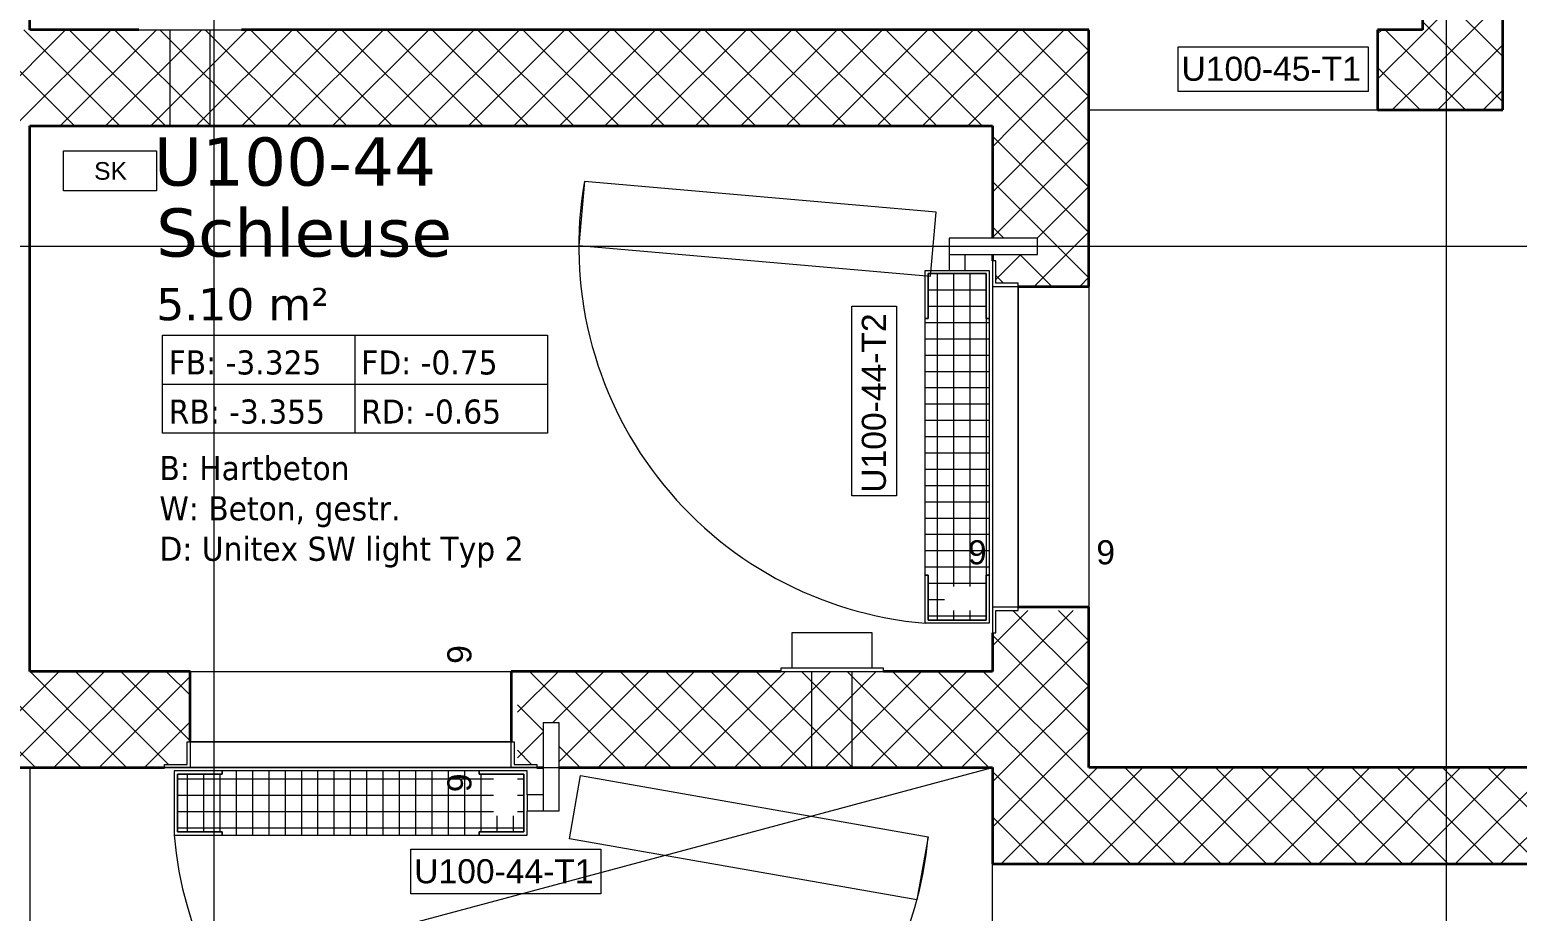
# Model space of a CAD drawing. Extents: x -1907 to 937, y -179 to 966.
# Drawn here: x -510.8 to -418.1, y 622.2 to 677.1 of the extents above; entities that cross this region are included whole.
import ezdxf
from ezdxf.lldxf.tags import DXFTag

# ---------------------------------------------------------------- set-up
doc = ezdxf.new("R2010")
doc.units = 0
doc.layers.get('0').update_dxf_attribs({"lineweight": 13})
for name, color, linetype, lineweight in [('A-____-NOTE-TEXT', 7, 'Continuous', 9), ('A-AREA-____-IDEN', 7, 'Continuous', 5), ('A-DETL-GENF-HDLN', 7, '_Verdeckte Linien_', 9), ('A-DOOR-____-HDLN', 7, '_Verdeckte Linien_', 9), ('A-DOOR-____-IDEN', 7, 'Continuous', 5), ('A-DOOR-____-MCUT', 7, 'Continuous', 9), ('A-DOOR-____-OTLN', 7, 'Continuous', 9), ('A-DOOR-FRAM-MCUT', 7, 'Continuous', 9), ('A-DOOR-FRAM-OTLN', 7, 'Continuous', 9), ('A-WALL-____-MCUT', 7, 'Continuous', 35), ('A-WALL-____-OTLN', 7, 'Continuous', 9), ('A-WALL-____-PATT', 7, 'Continuous', 35), ('I-WALL-____-OTLN', 7, 'Continuous', 9), ('M-EQPM-____-OTLN', 7, 'Continuous', 9), ('S-GRID-____-OTLN', 7, 'Continuous', 5)]:
    doc.layers.add(name, color=color, linetype=linetype, lineweight=lineweight)
doc.layers.add('EL01_WAN_Schlaufkasten', color=1, linetype='Continuous', lineweight=13, true_color=0xff0000)
doc.styles.get("Standard").update_dxf_attribs({"font": 'arial.ttf'})
tags = doc.linetypes.add('_Rasterlinie_', pattern=[0.375, 0.2, -0.05, 0.075, -0.05]).pattern_tags.tags
tags[10:11] = [DXFTag(74, 4), DXFTag(75, 0), DXFTag(340, '0'), DXFTag(46, 1.0), DXFTag(50, 0.0), DXFTag(44, 0.0), DXFTag(45, 0.0)]
tags[8:9] = [DXFTag(74, 4), DXFTag(75, 0), DXFTag(340, '0'), DXFTag(46, 1.0), DXFTag(50, 0.0), DXFTag(44, 0.0), DXFTag(45, 0.0)]
tags[6:7] = [DXFTag(74, 4), DXFTag(75, 0), DXFTag(340, '0'), DXFTag(46, 1.0), DXFTag(50, 0.0), DXFTag(44, 0.0), DXFTag(45, 0.0)]
tags[4:5] = [DXFTag(74, 4), DXFTag(75, 0), DXFTag(340, '0'), DXFTag(46, 1.0), DXFTag(50, 0.0), DXFTag(44, 0.0), DXFTag(45, 0.0)]
tags = doc.linetypes.add('_Verdeckte Linien_', pattern=[0.15, 0.1, -0.05]).pattern_tags.tags
tags[6:7] = [DXFTag(74, 4), DXFTag(75, 0), DXFTag(340, '0'), DXFTag(46, 1.0), DXFTag(50, 0.0), DXFTag(44, 0.0), DXFTag(45, 0.0)]
tags[4:5] = [DXFTag(74, 4), DXFTag(75, 0), DXFTag(340, '0'), DXFTag(46, 1.0), DXFTag(50, 0.0), DXFTag(44, 0.0), DXFTag(45, 0.0)]
tags = doc.linetypes.add('Grundrissdarstellung Sturz', pattern=[0.25, 0.15, -0.05, 0, -0.05]).pattern_tags.tags
tags[10:11] = [DXFTag(74, 4), DXFTag(75, 0), DXFTag(340, '0'), DXFTag(46, 1.0), DXFTag(50, 0.0), DXFTag(44, 0.0), DXFTag(45, 0.0)]
tags[8:9] = [DXFTag(74, 4), DXFTag(75, 0), DXFTag(340, '0'), DXFTag(46, 1.0), DXFTag(50, 0.0), DXFTag(44, 0.0), DXFTag(45, 0.0)]
tags[6:7] = [DXFTag(74, 4), DXFTag(75, 0), DXFTag(340, '0'), DXFTag(46, 1.0), DXFTag(50, 0.0), DXFTag(44, 0.0), DXFTag(45, 0.0)]
tags[4:5] = [DXFTag(74, 4), DXFTag(75, 0), DXFTag(340, '0'), DXFTag(46, 1.0), DXFTag(50, 0.0), DXFTag(44, 0.0), DXFTag(45, 0.0)]
tags = doc.linetypes.add('Strich Punkt fein', pattern=[0.2, 0.1, -0.05, 0, -0.05]).pattern_tags.tags
tags[10:11] = [DXFTag(74, 4), DXFTag(75, 0), DXFTag(340, '0'), DXFTag(46, 1.0), DXFTag(50, 0.0), DXFTag(44, 0.0), DXFTag(45, 0.0)]
tags[8:9] = [DXFTag(74, 4), DXFTag(75, 0), DXFTag(340, '0'), DXFTag(46, 1.0), DXFTag(50, 0.0), DXFTag(44, 0.0), DXFTag(45, 0.0)]
tags[6:7] = [DXFTag(74, 4), DXFTag(75, 0), DXFTag(340, '0'), DXFTag(46, 1.0), DXFTag(50, 0.0), DXFTag(44, 0.0), DXFTag(45, 0.0)]
tags[4:5] = [DXFTag(74, 4), DXFTag(75, 0), DXFTag(340, '0'), DXFTag(46, 1.0), DXFTag(50, 0.0), DXFTag(44, 0.0), DXFTag(45, 0.0)]

# ---------------------------------------------------------------- blocks, each defined once
blk = doc.blocks.new('Referenz-A0UJ2810XE', base_point=(-1920.131, -159.413))
at = {"layer": 'A-AREA-____-IDEN', "color": 0, "linetype": 'Continuous', "ltscale": 0.13}
for p, q in [((-502.492, 658.119), (-478.492, 658.119)), ((-502.492, 651.996), (-502.492, 658.119)), ((-490.492, 658.119), (-490.492, 651.996)), ((-478.492, 658.119), (-478.492, 651.996)), ((-502.492, 655.057), (-478.492, 655.057)), ((-478.492, 651.996), (-502.492, 651.996))]:
    blk.add_line(p, q, dxfattribs=at)
at = {"layer": 'A-DETL-GENF-HDLN', "color": 0, "linetype": '_Verdeckte Linien_', "ltscale": 0.13}
for p, q in [((-476.198, 667.691), (-476.546, 663.706)), ((-454.281, 665.773), (-476.198, 667.691)), ((-454.63, 661.788), (-454.281, 665.773)), ((-476.546, 663.706), (-454.63, 661.788)), ((-577.761, 597.15), (-450.761, 631.15)), ((-527.661, 631.15), (-483.661, 631.15)), ((-483.661, 631.15), (-480.361, 631.15)), ((-480.361, 631.15), (-450.761, 631.15)), ((-477.131, 626.72), (-476.437, 630.659)), ((-476.437, 630.659), (-454.771, 626.839)), ((-450.761, 597.15), (-450.761, 631.15)), ((-455.466, 622.9), (-477.131, 626.72)), ((-454.771, 626.839), (-455.466, 622.9))]:
    blk.add_line(p, q, dxfattribs=at)
at = {"layer": 'A-DOOR-____-HDLN', "color": 0, "linetype": '_Verdeckte Linien_', "ltscale": 0.13}
for centre, major_axis, end_param in [((-452.958, 663.65), (-23.236, 4.044), 1.658063), ((-478.261, 628.954), (-23.5, -2.004), 2.96706)]:
    blk.add_ellipse(centre, major_axis=major_axis, ratio=1, start_param=0, end_param=end_param, dxfattribs=at)
at = {"layer": 'A-DOOR-____-IDEN', "color": 0, "linetype": 'Continuous', "ltscale": 0.13}
for p, q in [((-439.182, 676.084), (-427.342, 676.084)), ((-439.182, 673.304), (-439.182, 676.084)), ((-427.342, 676.084), (-427.342, 673.304)), ((-427.342, 673.304), (-439.182, 673.304)), ((-459.525, 648.087), (-459.525, 659.927)), ((-459.525, 659.927), (-456.745, 659.927)), ((-456.745, 659.927), (-456.745, 648.087)), ((-456.745, 648.087), (-459.525, 648.087)), ((-487.001, 626.06), (-475.161, 626.06)), ((-487.001, 623.28), (-487.001, 626.06)), ((-475.161, 626.06), (-475.161, 623.28)), ((-475.161, 623.28), (-487.001, 623.28))]:
    blk.add_line(p, q, dxfattribs=at)
at = {"layer": 'A-DOOR-____-MCUT', "color": 0, "linetype": 'Continuous', "ltscale": 0.13}
for p, q in [((-454.961, 662.15), (-453.461, 662.15)), ((-454.961, 659.15), (-454.961, 662.15)), ((-454.761, 661.95), (-454.761, 659.15)), ((-451.161, 661.95), (-454.761, 661.95)), ((-452.461, 662.15), (-450.961, 662.15)), ((-451.161, 659.15), (-451.161, 661.95)), ((-450.961, 662.15), (-450.961, 659.15)), ((-454.761, 659.15), (-454.961, 659.15)), ((-450.961, 659.15), (-451.161, 659.15)), ((-454.961, 643.15), (-454.761, 643.15)), ((-454.961, 640.15), (-454.961, 643.15)), ((-454.761, 643.15), (-454.761, 640.35)), ((-451.161, 643.15), (-450.961, 643.15)), ((-451.161, 642.45), (-451.161, 643.15)), ((-451.161, 640.95), (-451.161, 642.45)), ((-450.961, 643.15), (-450.961, 642.45)), ((-450.961, 642.45), (-450.961, 640.95)), ((-451.161, 640.35), (-451.161, 640.95)), ((-450.961, 640.95), (-450.961, 640.15)), ((-450.961, 640.15), (-454.961, 640.15)), ((-454.761, 640.35), (-451.161, 640.35)), ((-498.761, 630.95), (-501.761, 630.95)), ((-501.761, 630.95), (-501.761, 626.95)), ((-501.561, 627.15), (-501.561, 630.75)), ((-501.561, 630.75), (-498.761, 630.75)), ((-498.761, 630.75), (-498.761, 630.95)), ((-481.861, 630.95), (-482.761, 630.95)), ((-482.761, 630.95), (-482.761, 630.75)), ((-482.761, 630.75), (-481.861, 630.75)), ((-480.361, 630.95), (-481.861, 630.95)), ((-481.861, 630.75), (-480.361, 630.75)), ((-479.761, 630.95), (-480.361, 630.95)), ((-480.361, 630.75), (-479.961, 630.75)), ((-479.961, 630.75), (-479.961, 627.15)), ((-479.761, 629.45), (-479.761, 630.95)), ((-479.761, 626.95), (-479.761, 628.45)), ((-501.761, 626.95), (-498.761, 626.95)), ((-498.761, 627.15), (-501.561, 627.15)), ((-498.761, 626.95), (-498.761, 627.15)), ((-482.761, 627.15), (-482.761, 626.95)), ((-479.961, 627.15), (-482.761, 627.15)), ((-482.761, 626.95), (-479.761, 626.95))]:
    blk.add_line(p, q, dxfattribs=at)
at = {"layer": 'A-DOOR-____-OTLN', "color": 0, "linetype": 'Strich Punkt fein', "ltscale": 0.13}
blk.add_line((-444.761, 672.148), (-426.761, 672.148), dxfattribs=at)
at = {"layer": 'A-DOOR-____-OTLN', "color": 0, "linetype": 'Continuous', "ltscale": 0.13}
for p, q in [((-447.961, 664.147), (-453.461, 664.147)), ((-453.461, 664.147), (-453.461, 663.147)), ((-447.961, 663.147), (-447.961, 664.147)), ((-453.461, 663.147), (-447.961, 663.147)), ((-453.461, 663.147), (-453.461, 662.147)), ((-452.461, 662.147), (-452.461, 663.147)), ((-454.189, 640.35), (-454.189, 661.95)), ((-453.461, 662.147), (-452.461, 662.147)), ((-453.173, 642.45), (-453.173, 661.95)), ((-452.157, 642.45), (-452.157, 661.95)), ((-454.761, 660.934), (-451.161, 660.934)), ((-454.761, 659.918), (-451.161, 659.918)), ((-451.141, 643.15), (-451.141, 659.15)), ((-454.961, 658.902), (-450.961, 658.902)), ((-454.961, 657.886), (-450.961, 657.886)), ((-454.961, 656.87), (-450.961, 656.87)), ((-454.961, 655.854), (-450.961, 655.854)), ((-454.961, 654.838), (-450.961, 654.838)), ((-454.961, 653.822), (-450.961, 653.822)), ((-454.961, 652.806), (-450.961, 652.806)), ((-454.961, 651.79), (-450.961, 651.79)), ((-454.961, 650.774), (-450.961, 650.774)), ((-454.961, 649.758), (-450.961, 649.758)), ((-454.961, 648.742), (-450.961, 648.742)), ((-454.961, 647.726), (-450.961, 647.726)), ((-454.961, 646.71), (-450.961, 646.71)), ((-454.961, 645.694), (-450.961, 645.694)), ((-454.961, 644.678), (-450.961, 644.678)), ((-454.961, 643.662), (-450.961, 643.662)), ((-454.761, 642.646), (-451.161, 642.646)), ((-454.761, 641.63), (-453.761, 641.63)), ((-454.761, 640.614), (-451.161, 640.614)), ((-453.173, 640.35), (-453.173, 640.95)), ((-452.157, 640.35), (-452.157, 640.95)), ((-477.765, 633.95), (-478.765, 633.95)), ((-478.765, 633.95), (-478.765, 628.45)), ((-477.765, 628.45), (-477.765, 633.95)), ((-501.561, 630.454), (-481.861, 630.454)), ((-500.925, 627.15), (-500.925, 630.75)), ((-499.909, 627.15), (-499.909, 630.75)), ((-498.893, 627.15), (-498.893, 630.75)), ((-497.877, 626.95), (-497.877, 630.95)), ((-496.861, 626.95), (-496.861, 630.95)), ((-495.845, 626.95), (-495.845, 630.95)), ((-494.829, 626.95), (-494.829, 630.95)), ((-493.813, 626.95), (-493.813, 630.95)), ((-492.797, 626.95), (-492.797, 630.95)), ((-491.781, 626.95), (-491.781, 630.95)), ((-490.765, 626.95), (-490.765, 630.95)), ((-489.749, 626.95), (-489.749, 630.95)), ((-488.733, 626.95), (-488.733, 630.95)), ((-487.717, 626.95), (-487.717, 630.95)), ((-486.701, 626.95), (-486.701, 630.95)), ((-485.685, 626.95), (-485.685, 630.95)), ((-484.669, 626.95), (-484.669, 630.95)), ((-483.653, 626.95), (-483.653, 630.95)), ((-482.637, 627.15), (-482.637, 630.75)), ((-480.361, 630.454), (-479.961, 630.454)), ((-501.561, 629.438), (-481.861, 629.438)), ((-480.361, 629.438), (-479.961, 629.438)), ((-478.765, 629.45), (-479.765, 629.45)), ((-479.765, 629.45), (-479.765, 628.45)), ((-501.561, 628.422), (-481.861, 628.422)), ((-481.621, 627.15), (-481.621, 628.15)), ((-480.605, 627.15), (-480.605, 628.15)), ((-480.361, 628.422), (-479.961, 628.422)), ((-479.765, 628.45), (-478.765, 628.45)), ((-478.765, 628.45), (-477.765, 628.45)), ((-501.561, 627.406), (-479.961, 627.406))]:
    blk.add_line(p, q, dxfattribs=at)
at = {"layer": 'A-DOOR-____-OTLN', "color": 0, "linetype": 'Grundrissdarstellung Sturz', "ltscale": 0.13}
blk.add_line((-510.761, 631.15), (-510.761, 597.15), dxfattribs=at)
at = {"layer": 'A-DOOR-FRAM-MCUT', "color": 0, "linetype": 'Continuous', "ltscale": 0.13}
for p, q in [((-454.761, 661.95), (-451.161, 661.95)), ((-454.761, 659.15), (-454.761, 661.95)), ((-451.161, 661.95), (-451.161, 659.15)), ((-450.561, 662.75), (-450.761, 662.75)), ((-450.761, 662.75), (-450.761, 661.15)), ((-450.561, 661.35), (-450.561, 662.75)), ((-450.761, 661.15), (-449.161, 661.15)), ((-449.161, 661.35), (-450.561, 661.35)), ((-449.161, 661.15), (-449.161, 661.35)), ((-454.961, 659.15), (-454.761, 659.15)), ((-454.961, 643.15), (-454.961, 659.15)), ((-451.161, 659.15), (-450.961, 659.15)), ((-450.961, 659.15), (-450.961, 643.15)), ((-454.761, 643.15), (-454.961, 643.15)), ((-454.761, 640.35), (-454.761, 643.15)), ((-451.161, 643.15), (-451.161, 642.45)), ((-450.961, 643.15), (-451.161, 643.15)), ((-451.161, 642.45), (-451.161, 640.95)), ((-451.161, 640.95), (-451.161, 640.35)), ((-449.161, 641.15), (-450.761, 641.15)), ((-450.761, 641.15), (-450.761, 640.95)), ((-450.761, 640.95), (-450.761, 639.55)), ((-450.561, 639.55), (-450.561, 640.95)), ((-450.561, 640.95), (-449.161, 640.95)), ((-449.161, 640.95), (-449.161, 641.15)), ((-451.161, 640.35), (-454.761, 640.35)), ((-450.761, 639.55), (-450.561, 639.55)), ((-500.961, 632.75), (-500.761, 632.75)), ((-500.961, 631.35), (-500.961, 632.75)), ((-500.761, 632.75), (-500.761, 631.15)), ((-480.761, 632.75), (-480.561, 632.75)), ((-480.761, 631.15), (-480.761, 632.75)), ((-480.561, 632.75), (-480.561, 631.35)), ((-502.361, 631.35), (-500.961, 631.35)), ((-502.361, 631.15), (-502.361, 631.35)), ((-480.561, 631.35), (-480.361, 631.35)), ((-480.361, 631.35), (-479.161, 631.35)), ((-479.161, 631.35), (-479.161, 631.15)), ((-500.761, 631.15), (-502.361, 631.15)), ((-498.761, 630.75), (-501.561, 630.75)), ((-501.561, 630.75), (-501.561, 627.15)), ((-482.761, 630.95), (-498.761, 630.95)), ((-498.761, 630.95), (-498.761, 630.75)), ((-482.761, 630.75), (-482.761, 630.95)), ((-481.861, 630.75), (-482.761, 630.75)), ((-480.361, 630.75), (-481.861, 630.75)), ((-480.361, 631.15), (-480.761, 631.15)), ((-479.161, 631.15), (-480.361, 631.15)), ((-479.961, 630.75), (-480.361, 630.75)), ((-479.961, 627.15), (-479.961, 630.75)), ((-501.561, 627.15), (-498.761, 627.15)), ((-498.761, 627.15), (-498.761, 626.95)), ((-498.761, 626.95), (-482.761, 626.95)), ((-482.761, 626.95), (-482.761, 627.15)), ((-482.761, 627.15), (-479.961, 627.15))]:
    blk.add_line(p, q, dxfattribs=at)
at = {"layer": 'A-DOOR-FRAM-OTLN', "color": 0, "linetype": 'Continuous', "ltscale": 0.13}
for p, q in [((-450.761, 661.15), (-450.761, 644.25)), ((-449.161, 644.25), (-449.161, 661.15)), ((-450.761, 644.25), (-450.761, 641.15)), ((-449.161, 641.15), (-449.161, 644.25)), ((-500.761, 632.75), (-483.661, 632.75)), ((-483.661, 632.75), (-480.761, 632.75)), ((-483.661, 631.15), (-500.761, 631.15)), ((-480.761, 631.15), (-483.661, 631.15))]:
    blk.add_line(p, q, dxfattribs=at)
at = {"layer": 'A-WALL-____-MCUT', "color": 0, "linetype": 'Continuous', "ltscale": 0.35}
for p, q in [((-418.961, 672.148), (-418.961, 804.85)), ((-510.761, 677.148), (-510.761, 730.148)), ((-423.961, 730.148), (-423.961, 677.148)), ((-503.961, 677.148), (-510.761, 677.148)), ((-444.761, 677.148), (-497.561, 677.148)), ((-444.761, 661.15), (-444.761, 677.148)), ((-423.961, 677.148), (-426.761, 677.148)), ((-426.761, 677.148), (-426.761, 672.148)), ((-426.761, 672.148), (-418.961, 672.148)), ((-510.761, 671.148), (-450.761, 671.148)), ((-510.761, 637.15), (-510.761, 671.148)), ((-450.761, 671.148), (-450.761, 664.147)), ((-450.761, 663.147), (-450.761, 662.75)), ((-449.161, 661.15), (-444.761, 661.15)), ((-444.761, 641.15), (-449.161, 641.15)), ((-444.761, 631.15), (-444.761, 641.15)), ((-450.761, 639.55), (-450.761, 637.15)), ((-500.761, 637.15), (-510.761, 637.15)), ((-500.761, 632.75), (-500.761, 637.15)), ((-463.961, 637.15), (-480.761, 637.15)), ((-480.761, 637.15), (-480.761, 632.75)), ((-450.761, 637.15), (-457.561, 637.15)), ((-526.161, 631.15), (-502.361, 631.15)), ((-479.161, 631.15), (-478.765, 631.15)), ((-477.765, 631.15), (-450.761, 631.15)), ((-450.761, 631.15), (-450.761, 625.15)), ((-334.161, 631.15), (-444.761, 631.15)), ((-450.761, 625.15), (-48.111, 625.15))]:
    blk.add_line(p, q, dxfattribs=at)
at = {"layer": 'A-WALL-____-OTLN', "color": 0, "linetype": 'Continuous', "ltscale": 0.13}
for p, q in [((-449.161, 661.15), (-449.161, 641.15)), ((-444.761, 661.15), (-444.761, 641.15))]:
    blk.add_line(p, q, dxfattribs=at)
at = {"layer": 'A-WALL-____-PATT', "color": 0, "linetype": 'Continuous', "lineweight": 9, "ltscale": 0.13}
for p, q in [((-423.961, 676.858), (-418.961, 681.858)), ((-418.961, 675.481), (-423.961, 680.481)), ((-423.961, 674.029), (-418.961, 679.029)), ((-514.524, 671.148), (-508.524, 677.148)), ((-507.967, 671.148), (-513.967, 677.148)), ((-511.695, 671.148), (-505.695, 677.148)), ((-505.138, 671.148), (-511.138, 677.148)), ((-508.867, 671.148), (-502.867, 677.148)), ((-502.31, 671.148), (-508.31, 677.148)), ((-506.038, 671.148), (-500.038, 677.148)), ((-499.482, 671.148), (-505.482, 677.148)), ((-503.21, 671.148), (-497.21, 677.148)), ((-496.653, 671.148), (-502.653, 677.148)), ((-500.382, 671.148), (-494.382, 677.148)), ((-493.825, 671.148), (-499.825, 677.148)), ((-497.553, 671.148), (-491.553, 677.148)), ((-490.996, 671.148), (-496.996, 677.148)), ((-494.725, 671.148), (-488.725, 677.148)), ((-488.168, 671.148), (-494.168, 677.148)), ((-491.896, 671.148), (-485.896, 677.148)), ((-485.339, 671.148), (-491.339, 677.148)), ((-489.068, 671.148), (-483.068, 677.148)), ((-482.511, 671.148), (-488.511, 677.148)), ((-486.239, 671.148), (-480.239, 677.148)), ((-479.683, 671.148), (-485.683, 677.148)), ((-483.411, 671.148), (-477.411, 677.148)), ((-476.854, 671.148), (-482.854, 677.148)), ((-480.583, 671.148), (-474.583, 677.148)), ((-474.026, 671.148), (-480.026, 677.148)), ((-477.754, 671.148), (-471.754, 677.148)), ((-471.197, 671.148), (-477.197, 677.148)), ((-474.926, 671.148), (-468.926, 677.148)), ((-468.369, 671.148), (-474.369, 677.148)), ((-472.097, 671.148), (-466.097, 677.148)), ((-465.54, 671.148), (-471.54, 677.148)), ((-469.269, 671.148), (-463.269, 677.148)), ((-462.712, 671.148), (-468.712, 677.148)), ((-466.441, 671.148), (-460.441, 677.148)), ((-459.884, 671.148), (-465.884, 677.148)), ((-463.612, 671.148), (-457.612, 677.148)), ((-457.055, 671.148), (-463.055, 677.148)), ((-460.784, 671.148), (-454.784, 677.148)), ((-454.227, 671.148), (-460.227, 677.148)), ((-457.955, 671.148), (-451.955, 677.148)), ((-451.398, 671.148), (-457.398, 677.148)), ((-455.127, 671.148), (-449.127, 677.148)), ((-448.57, 671.148), (-454.57, 677.148)), ((-452.298, 671.148), (-446.298, 677.148)), ((-445.741, 671.148), (-451.741, 677.148)), ((-444.761, 672.996), (-448.913, 677.148)), ((-444.761, 675.825), (-446.085, 677.148)), ((-426.761, 676.886), (-426.499, 677.148)), ((-426.761, 674.058), (-423.961, 676.858)), ((-423.961, 674.824), (-426.286, 677.148)), ((-418.961, 672.652), (-423.961, 677.652)), ((-449.47, 671.148), (-444.761, 675.857)), ((-423.014, 672.148), (-418.961, 676.201)), ((-424.114, 672.148), (-426.761, 674.795)), ((-425.843, 672.148), (-423.961, 674.029)), ((-421.286, 672.148), (-423.961, 674.824)), ((-420.186, 672.148), (-418.961, 673.372)), ((-446.642, 671.148), (-444.761, 673.028)), ((-450.761, 669.857), (-449.47, 671.148)), ((-450.761, 667.028), (-446.642, 671.148)), ((-444.761, 664.511), (-450.761, 670.511)), ((-444.761, 667.34), (-448.57, 671.148)), ((-444.761, 670.168), (-445.741, 671.148)), ((-450.761, 664.2), (-444.761, 670.2)), ((-444.761, 661.683), (-450.761, 667.683)), ((-447.986, 664.147), (-444.761, 667.371)), ((-450.054, 664.147), (-450.761, 664.854)), ((-448.154, 661.15), (-444.761, 664.543)), ((-450.561, 661.571), (-448.986, 663.147)), ((-447.057, 661.15), (-449.054, 663.147)), ((-450.085, 661.35), (-450.561, 661.826)), ((-445.326, 661.15), (-444.761, 661.715)), ((-450.761, 638.744), (-448.555, 640.95)), ((-450.761, 635.916), (-445.727, 640.95)), ((-444.761, 636.227), (-449.484, 640.95)), ((-444.761, 639.055), (-446.656, 640.95)), ((-444.761, 633.399), (-450.761, 639.399)), ((-450.761, 633.087), (-444.761, 639.087)), ((-510.395, 631.15), (-516.395, 637.15)), ((-514.924, 631.15), (-508.924, 637.15)), ((-507.567, 631.15), (-513.567, 637.15)), ((-512.095, 631.15), (-506.095, 637.15)), ((-504.738, 631.15), (-510.738, 637.15)), ((-509.267, 631.15), (-503.267, 637.15)), ((-502.11, 631.35), (-507.91, 637.15)), ((-500.761, 632.83), (-505.081, 637.15)), ((-500.761, 635.658), (-502.253, 637.15)), ((-480.361, 634.6), (-477.811, 637.15)), ((-473.626, 631.15), (-479.626, 637.15)), ((-478.183, 633.95), (-474.983, 637.15)), ((-477.765, 631.54), (-472.154, 637.15)), ((-470.797, 631.15), (-476.797, 637.15)), ((-475.326, 631.15), (-469.326, 637.15)), ((-467.969, 631.15), (-473.969, 637.15)), ((-472.497, 631.15), (-466.497, 637.15)), ((-465.14, 631.15), (-471.14, 637.15)), ((-469.669, 631.15), (-463.669, 637.15)), ((-462.312, 631.15), (-468.312, 637.15)), ((-466.841, 631.15), (-460.841, 637.15)), ((-459.483, 631.15), (-465.483, 637.15)), ((-464.012, 631.15), (-458.012, 637.15)), ((-456.655, 631.15), (-462.655, 637.15)), ((-461.184, 631.15), (-455.184, 637.15)), ((-453.827, 631.15), (-459.827, 637.15)), ((-458.355, 631.15), (-452.355, 637.15)), ((-450.998, 631.15), (-456.998, 637.15)), ((-450.761, 633.742), (-454.17, 637.15)), ((-450.761, 636.57), (-451.341, 637.15)), ((-506.439, 631.15), (-500.761, 636.827)), ((-445.341, 631.15), (-450.761, 636.57)), ((-449.87, 631.15), (-444.761, 636.259)), ((-478.765, 633.461), (-480.361, 635.057)), ((-455.527, 631.15), (-450.761, 635.916)), ((-503.61, 631.15), (-500.761, 633.999)), ((-480.361, 631.771), (-478.765, 633.368)), ((-448.17, 631.15), (-450.761, 633.742)), ((-447.042, 631.15), (-444.761, 633.43)), ((-476.454, 631.15), (-477.765, 632.461)), ((-452.698, 631.15), (-450.761, 633.087)), ((-479.482, 631.35), (-480.361, 632.229)), ((-450.761, 630.259), (-449.87, 631.15)), ((-450.761, 627.43), (-447.042, 631.15)), ((-444.998, 625.15), (-450.761, 630.913)), ((-450.213, 625.15), (-444.213, 631.15)), ((-442.17, 625.15), (-448.17, 631.15)), ((-447.385, 625.15), (-441.385, 631.15)), ((-439.341, 625.15), (-445.341, 631.15)), ((-444.556, 625.15), (-438.556, 631.15)), ((-436.513, 625.15), (-442.513, 631.15)), ((-441.728, 625.15), (-435.728, 631.15)), ((-433.684, 625.15), (-439.684, 631.15)), ((-438.899, 625.15), (-432.899, 631.15)), ((-430.856, 625.15), (-436.856, 631.15)), ((-436.071, 625.15), (-430.071, 631.15)), ((-428.028, 625.15), (-434.028, 631.15)), ((-433.243, 625.15), (-427.243, 631.15)), ((-425.199, 625.15), (-431.199, 631.15)), ((-430.414, 625.15), (-424.414, 631.15)), ((-422.371, 625.15), (-428.371, 631.15)), ((-427.586, 625.15), (-421.586, 631.15)), ((-419.542, 625.15), (-425.542, 631.15)), ((-424.757, 625.15), (-418.757, 631.15)), ((-416.714, 625.15), (-422.714, 631.15)), ((-421.929, 625.15), (-415.929, 631.15)), ((-413.885, 625.15), (-419.885, 631.15)), ((-419.101, 625.15), (-413.101, 631.15)), ((-447.827, 625.15), (-450.761, 628.085)), ((-450.655, 625.15), (-450.761, 625.256))]:
    blk.add_line(p, q, dxfattribs=at)
at = {"layer": 'I-WALL-____-OTLN', "color": 0, "linetype": 'Continuous', "ltscale": 0.13}
for p, q in [((-500.761, 637.15), (-480.761, 637.15)), ((-480.761, 632.75), (-500.761, 632.75))]:
    blk.add_line(p, q, dxfattribs=at)
at = {"layer": 'M-EQPM-____-OTLN', "color": 0, "linetype": 'Continuous', "ltscale": 0.13}
for p, q in [((-503.961, 677.148), (-497.561, 677.148)), ((-502.011, 671.148), (-502.011, 677.148)), ((-502.011, 671.148), (-502.011, 677.148)), ((-499.511, 671.148), (-499.511, 677.148)), ((-499.511, 671.148), (-499.511, 677.148)), ((-463.261, 639.55), (-463.261, 637.35)), ((-458.261, 639.55), (-463.261, 639.55)), ((-458.261, 637.35), (-458.261, 639.55)), ((-463.961, 637.35), (-463.961, 637.15)), ((-457.561, 637.35), (-463.961, 637.35)), ((-463.961, 637.15), (-457.561, 637.15)), ((-462.011, 631.15), (-462.011, 637.15)), ((-462.011, 631.15), (-462.011, 637.15)), ((-459.511, 631.15), (-459.511, 637.15)), ((-459.511, 631.15), (-459.511, 637.15)), ((-457.561, 637.15), (-457.561, 637.35))]:
    blk.add_line(p, q, dxfattribs=at)
at = {"layer": 'S-GRID-____-OTLN', "color": 0, "linetype": '_Rasterlinie_', "ltscale": 0.13}
for p, q in [((-499.261, 186.65), (-499.261, 950.472)), ((-422.461, 186.65), (-422.461, 950.472)), ((-928.261, 663.65), (316.929, 663.65))]:
    blk.add_line(p, q, dxfattribs=at)
at = {"layer": 'A-____-NOTE-TEXT', "color": 0, "linetype": 'Continuous', "lineweight": 5, "ltscale": 0.13, "char_height": 1.5, "attachment_point": 1}
for insert in [(-452.29, 645.324), (-444.29, 645.324)]:
    blk.add_mtext('{\\fArial;9}', dxfattribs=dict(at, insert=insert))
at = {"layer": 'A-____-NOTE-TEXT', "color": 0, "linetype": 'Continuous', "lineweight": 5, "ltscale": 0.13, "char_height": 1.5, "attachment_point": 1, "rotation": 90}
for insert in [(-484.736, 637.621), (-484.736, 629.621)]:
    blk.add_mtext('{\\fArial;9}', dxfattribs=dict(at, insert=insert))
at = {"layer": 'A-AREA-____-IDEN', "color": 0, "linetype": 'Continuous', "ltscale": 0.13, "attachment_point": 1}
for s, insert, char_height in [('{\\fVerdana;U100-44}', (-503.029, 670.434), 3), ('{\\fVerdana;Schleuse}', (-502.886, 666.011), 3), ('{\\fVerdana;5.10 m²}', (-502.877, 661.041), 2), ('{\\W0.9;\\fVerdana;FB: -3.325}', (-502.102, 657.159), 1.5), ('{\\W0.9;\\fVerdana;FD: -0.75}', (-490.102, 657.159), 1.5), ('{\\W0.9;\\fVerdana;RB: -3.355}', (-502.102, 654.098), 1.5), ('{\\W0.9;\\fVerdana;RD: -0.65}', (-490.102, 654.098), 1.5), ('{\\W0.9;\\fVerdana;B: Hartbeton}', (-502.678, 650.574), 1.5), ('{\\W0.9;\\fVerdana;W: Beton, gestr.}', (-502.678, 648.06), 1.5), ('{\\W0.9;\\fVerdana;D: Unitex SW light Typ 2}', (-502.678, 645.546), 1.5)]:
    blk.add_mtext(s, dxfattribs=dict(at, insert=insert, char_height=char_height))
at = {"layer": 'A-DOOR-____-IDEN', "color": 0, "linetype": 'Continuous', "ltscale": 0.13, "char_height": 1.5, "attachment_point": 1}
for s, insert in [('{\\fArial;U100-45-T1}', (-438.982, 675.466)), ('{\\fArial;U100-44-T1}', (-486.801, 625.441))]:
    blk.add_mtext(s, dxfattribs=dict(at, insert=insert))
at = {"layer": 'A-DOOR-____-IDEN', "color": 0, "linetype": 'Continuous', "ltscale": 0.13, "insert": (-458.906, 648.287), "char_height": 1.5, "attachment_point": 1, "rotation": 90}
blk.add_mtext('{\\fArial;U100-44-T2}', dxfattribs=at)
blk = doc.blocks.new('Schlaufkasten Decke (multi)-A0UJ286AXE', base_point=(-508.659, 667.098))
at = {"color": 0, "linetype": 'ByBlock', "lineweight": -2, "ltscale": 0.13}
for p, q in [((-508.659, 667.098), (-508.659, 669.598)), ((-508.659, 669.598), (-502.859, 669.598)), ((-502.859, 669.598), (-502.859, 667.098)), ((-502.859, 667.098), (-508.659, 667.098))]:
    blk.add_line(p, q, dxfattribs=at)
at = {"color": 0, "linetype": 'ByBlock', "lineweight": -2, "ltscale": 0.13, "insert": (-506.748, 668.898), "char_height": 1.1, "attachment_point": 1}
blk.add_mtext('{\\fArial;SK}', dxfattribs=at)

msp = doc.modelspace()

# ---------------------------------------------------------------- block references
at = {"color": 9, "lineweight": 25, "ltscale": 0.25, "true_color": 0xc0c0c0}
msp.add_blockref('Referenz-A0UJ2810XE', (-1920.131, -159.413), dxfattribs=at)
at = {"layer": 'EL01_WAN_Schlaufkasten', "ltscale": 0.13}
msp.add_blockref('Schlaufkasten Decke (multi)-A0UJ286AXE', (-508.659, 667.098), dxfattribs=at)

doc.saveas('drawing.dxf')
